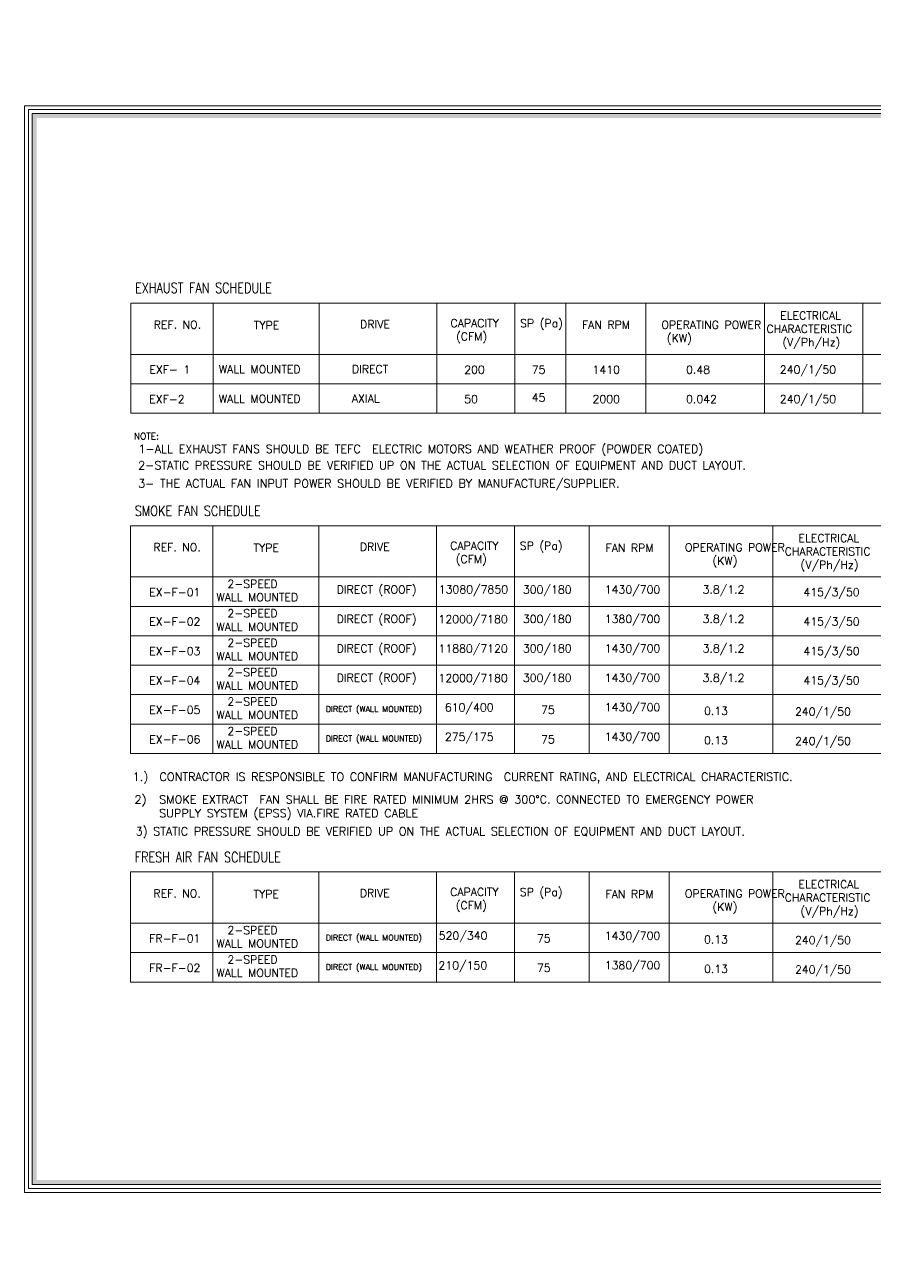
# Model space of a CAD drawing. Header units: inches. Extents: x -68096 to 69834, y -16833 to 17650.
# Drawn here: x 752.4 to 870.2, y -558 to -388.9 of the extents above; entities that cross this region are included whole.
import ezdxf

# ---------------------------------------------------------------- set-up
doc = ezdxf.new("R2010")
doc.units = ezdxf.units.IN
doc.header["$MEASUREMENT"] = 0
for name, color, linetype in [('AIR-CON', 7, 'Continuous'), ('FIre Duct', 1, 'Continuous'), ('SUBHEADERS', 2, 'Continuous'), ('WIN', 1, 'Continuous')]:
    doc.layers.add(name, color=color, linetype=linetype)
doc.styles.add('ROMANS', font='romans.shx')
doc.styles.add('ROMANT', font='romant.shx')

# ---------------------------------------------------------------- blocks, each defined once
blk = doc.blocks.new('HHHN')
at = {"lineweight": 0, "char_height": 0.2, "attachment_point": 3, "rotation": 90, "style": 'ROMANS'}
for s, insert in [('{\\fOptima|b0|i0|c0|p2;Fire Water Tank 1 \\P( Effective Capacity = 255.50 Gallon)\\P               = 511 cu.mt\\P(25.00M X 2.50M X 4.10M)}', (1061.312, 16659.023, -271149.143)), ('{\\fOptima|b0|i0|c0|p2;Fire Water Tank 2 \\P( Effective Capacity = 255.50 Gallon)\\P               = 511 cu.mt\\P(25.00M X 2.50M X 4.10M)}', (1064.032, 16659.023, -271149.143))]:
    blk.add_mtext_dynamic_manual_height_columns(s, width=34482.43313, gutter_width=1, heights=[0], dxfattribs=dict(at, insert=insert))

msp = doc.modelspace()

# ---------------------------------------------------------------- hatches: boundary and pattern name
at = {"layer": 'WIN', "linetype": 'Continuous', "lineweight": 0}
h = msp.add_hatch(color=86, dxfattribs=at)
h.paths.add_polyline_path([(753.52048, -401.19119), (753.52048, -549.3886), (963.30992, -549.3886), (963.30992, -401.19119)])
h.paths.add_polyline_path([(922.89008, -401.81667), (922.89008, -548.73353), (962.68444, -548.73353), (962.68444, -401.81667)], flags=16)
h.paths.add_polyline_path([(922.26459, -548.73353), (754.14633, -548.73353), (754.14633, -401.81667), (922.26459, -401.81667)], flags=16)
h = msp.add_hatch(color=7, dxfattribs=at)
h.paths.add_polyline_path([(753.52048, -401.19119), (753.52048, -549.3886), (963.30992, -549.3886), (963.30992, -401.19119)])
h.paths.add_polyline_path([(922.89008, -401.81667), (922.89008, -548.73353), (962.68444, -548.73353), (962.68444, -401.81667)], flags=16)
h.paths.add_polyline_path([(922.26459, -548.73353), (754.14633, -548.73353), (754.14633, -401.81667), (922.26459, -401.81667)], flags=16)

# ---------------------------------------------------------------- linework, layer by layer
at = {"layer": 'FIre Duct', "color": 1, "lineweight": 0}
for p, q in [((767.14943, -427.43311, 0), (910.30858, -427.43311, 0)), ((767.14943, -427.43311, 0), (767.14943, -438.59407, 0)), ((778.55661, -427.43311, 0), (778.55661, -438.59407, 0)), ((793.20445, -427.43311, 0), (793.20445, -438.59407, 0)), ((809.49778, -427.43311, 0), (809.49778, -438.59407, 0)), ((820.2823, -427.43311, 0), (820.2823, -438.59407, 0)), ((827.31568, -427.43311, 0), (827.31568, -438.59407, 0)), ((838.38224, -427.43311, 0), (838.38224, -438.59407, 0)), ((854.80071, -427.43311, 0), (854.80071, -438.59407, 0)), ((868.41212, -427.43311, 0), (868.41212, -438.59407, 0)), ((767.14943, -434.52247, 0), (910.30858, -434.52247, 0)), ((767.14943, -438.59407, 0), (910.30858, -438.59407, 0)), ((767.14943, -438.59407, 0), (767.14943, -442.66567, 0)), ((778.55661, -438.59407, 0), (778.55661, -442.66567, 0)), ((793.20445, -438.59407, 0), (793.20445, -442.66567, 0)), ((809.49778, -438.59407, 0), (809.49778, -442.66567, 0)), ((820.2823, -438.59407, 0), (820.2823, -442.66567, 0)), ((827.31568, -438.59407, 0), (827.31568, -442.66567, 0)), ((838.38224, -438.59407, 0), (838.38224, -442.66567, 0)), ((854.80071, -438.59407, 0), (854.80071, -442.66567, 0)), ((868.41212, -438.59407, 0), (868.41212, -442.66567, 0)), ((767.14943, -442.66567, 0), (910.30858, -442.66567, 0)), ((767.10822, -458.22302, 0), (912.34732, -458.22302, 0)), ((767.10822, -458.22302, 0), (767.10822, -489.74199, 0)), ((778.5154, -458.22302, 0), (778.5154, -489.74199, 0)), ((793.16324, -458.22302, 0), (793.16324, -489.74199, 0)), ((809.45657, -458.22302, 0), (809.45657, -489.74199, 0)), ((820.24109, -458.22302, 0), (820.24109, -489.74199, 0)), ((830.57622, -458.22302, 0), (830.57622, -489.74199, 0)), ((841.64277, -458.22302, 0), (841.64277, -489.74199, 0)), ((855.9543, -458.22302, 0), (855.9543, -489.74199, 0)), ((767.10822, -465.31239, 0), (912.34732, -465.31239, 0)), ((767.10822, -469.38399, 0), (912.34732, -469.38399, 0)), ((767.10822, -473.45559, 0), (912.34732, -473.45559, 0)), ((767.10822, -477.52719, 0), (912.34732, -477.52719, 0)), ((767.10822, -481.59879, 0), (912.34732, -481.59879, 0)), ((767.10822, -485.67039, 0), (912.34732, -485.67039, 0)), ((767.10822, -489.74199, 0), (912.34732, -489.74199, 0)), ((767.10822, -506.1313, 0), (912.34732, -506.1313, 0)), ((767.10822, -506.1313, 0), (767.10822, -521.36387, 0)), ((778.5154, -506.1313, 0), (778.5154, -521.36387, 0)), ((793.16324, -506.1313, 0), (793.16324, -521.36387, 0)), ((809.45657, -506.1313, 0), (809.45657, -521.36387, 0)), ((820.24109, -506.1313, 0), (820.24109, -521.36387, 0)), ((830.57622, -506.1313, 0), (830.57622, -521.36387, 0)), ((841.64277, -506.1313, 0), (841.64277, -521.36387, 0)), ((855.9543, -506.1313, 0), (855.9543, -521.36387, 0)), ((767.10822, -513.22067, 0), (912.34732, -513.22067, 0)), ((767.10822, -517.29227, 0), (912.34732, -517.29227, 0)), ((767.10822, -521.36387, 0), (912.34732, -521.36387, 0))]:
    msp.add_line(p, q, dxfattribs=at)
at = {"layer": 'WIN', "color": 7, "linetype": 'Continuous', "lineweight": 0}
for points in [[(752.44464, -550.46444), (964.38576, -550.46444), (964.38576, -400.11535), (752.44464, -400.11535)], [(752.44464, -550.46444), (964.38576, -550.46444), (964.38576, -400.11535), (752.44464, -400.11535)], [(752.98256, -549.92652), (963.84784, -549.92652), (963.84784, -400.65327), (752.98256, -400.65327)], [(752.98256, -549.92652), (963.84784, -549.92652), (963.84784, -400.65327), (752.98256, -400.65327)], [(753.52048, -549.3886), (963.30992, -549.3886), (963.30992, -401.19119), (753.52048, -401.19119)], [(753.52048, -549.3886), (963.30992, -549.3886), (963.30992, -401.19119), (753.52048, -401.19119)]]:
    msp.add_lwpolyline(points, close=True, dxfattribs=at)

# ---------------------------------------------------------------- block references
at = {"color": 1, "lineweight": 0}
msp.add_blockref('HHHN', (-291.60316, 990.67301), dxfattribs=at)

# ---------------------------------------------------------------- texts
at = {"color": 2, "lineweight": 0, "style": 'ROMANS'}
for s, p in [('EXF- 1', (769.71985, -437.1871, 0)), ('EXF-2', (769.71166, -441.26034, 0))]:
    msp.add_text(s, height=1.107619, dxfattribs=at).set_placement(p)
at = {"color": 2, "lineweight": 0, "attachment_point": 7, "style": 'ROMANS'}
for s, insert, char_height, width in [('SP (Pa)', (821.00239, -431.13647, 0), 1.107619, 6.6016288), ('\\pi0.59518;ELECTRICAL  \\P\\pi-1.3036;CHARACTERISTIC \\P\\pi0.88527;(V/Ph/Hz)', (856.39027, -433.75996, 0), 1.1076195, 10.2622965), ('REF. NO.', (770.3274, -430.96449, 0), 1.107619, 6.6016288), ('TYPE', (784.17883, -431.05037, 0), 1.107619, 6.6016288), ('DRIVE', (798.87768, -430.91381, 0), 1.107619, 6.6016288), (' CAPACITY \\P  (CFM)', (810.6166, -432.97034, 0), 1.107619, 11.7963516), ('FAN RPM', (829.56112, -430.97675, 0), 1.107619, 6.6016288), ('OPERATING POWER\\P (KW)', (840.54227, -433.19971, 0), 1.1076195, 14.482494), ('WALL MOUNTED', (779.34081, -437.13942, 0), 1.1076195, 14.7510838), ('DIRECT', (797.73867, -437.10333, 0), 1.107619, 4.5461798), ('200', (813.27377, -437.18874, 0), 1.107619, 3.4803179), ('75', (822.61206, -437.18874, 0), 1.107619, 3.4803179), ('1410', (831.02281, -437.18874, 0), 1.107619, 3.4803179), ('0.48 ', (843.95574, -437.18874, 0), 1.107619, 3.4803179), ('240/1/50', (856.93221, -437.55224, 0), 1.107619, 7.1330178), ('WALL MOUNTED', (779.34081, -441.21102, 0), 1.1076195, 14.7510838), ('AXIAL', (797.73867, -441.17493, 0), 1.107619, 4.5461798), ('50', (813.27377, -441.26034, 0), 1.107619, 3.4803179), ('45', (822.61206, -441.0547, 0), 1.107619, 3.4803179), ('2000', (831.02281, -441.26034, 0), 1.107619, 3.4803179), ('0.042', (843.95574, -441.26034, 0), 1.107619, 3.4803179), ('240/1/50', (856.93221, -441.62384, 0), 1.107619, 7.1330178), ('\\pi0.53555;ELECTRICAL  \\P\\pi-1.3632;CHARACTERISTIC \\P\\pi0.82564;(V/Ph/Hz)', (858.97064, -464.54987, 0), 1.1076195, 10.1430361), ('REF. NO.', (770.28619, -461.75441, 0), 1.107619, 6.6016288), ('TYPE', (784.13763, -461.84029, 0), 1.107619, 6.6016288), ('DRIVE', (798.83647, -461.70373, 0), 1.107619, 6.6016288), (' CAPACITY \\P  (CFM)', (810.57539, -463.76026, 0), 1.107619, 11.7963516), ('SP (Pa)', (820.96118, -461.92639, 0), 1.107619, 6.6016288), ('FAN RPM', (832.82165, -461.85123, 0), 1.107619, 7.7445618), ('OPERATING POWER\\P     (KW)', (843.80281, -463.98962, 0), 1.1076195, 14.9226679), ('  2-SPEED\\PWALL MOUNTED', (779.00795, -468.6764, 0), 1.1076195, 15.3673772), ('DIRECT (ROOF)', (795.62725, -467.97865, 0), 1.1076195, 19.5543847), ('13080/7850', (809.75282, -467.95891, 0), 1.107619, 3.4803179), ('300/180', (821.38747, -467.97865, 0), 1.107619, 3.4803179), ('1430/700', (832.71469, -467.97865, 0), 1.107619, 3.4803179), ('3.8/1.2', (846.24916, -467.97865, 0), 1.107619, 3.4803179), ('415/3/50', (860.19274, -468.34215, 0), 1.107619, 7.1330178), ('EX-F-01', (769.70649, -467.97865, 0), 1.107619, 7.3413587), ('  2-SPEED\\PWALL MOUNTED', (779.00795, -472.748, 0), 1.1076195, 15.3673772), ('EX-F-02', (769.70649, -472.05025, 0), 1.107619, 7.3413587), ('DIRECT (ROOF)', (795.62725, -472.05025, 0), 1.1076195, 19.5543847), ('12000/7180', (809.71156, -472.08043, 0), 1.107619, 3.4803179), ('300/180', (821.38747, -472.05025, 0), 1.107619, 3.4803179), ('1380/700', (832.71469, -472.05025, 0), 1.107619, 3.4803179), ('3.8/1.2', (846.24916, -472.05025, 0), 1.107619, 3.4803179), ('415/3/50', (860.19274, -472.41375, 0), 1.107619, 7.1330178), ('EX-F-03', (769.70649, -476.12185, 0), 1.107619, 7.3413587), ('  2-SPEED\\PWALL MOUNTED', (779.00795, -476.8196, 0), 1.1076195, 15.3673772), ('DIRECT (ROOF)', (795.62725, -476.12185, 0), 1.1076195, 19.5543847), ('11880/7120', (809.71156, -476.15203, 0), 1.107619, 3.4803179), ('300/180', (821.38747, -476.12185, 0), 1.107619, 3.4803179), ('1430/700', (832.71469, -476.12185, 0), 1.107619, 3.4803179), ('3.8/1.2', (846.24916, -476.12185, 0), 1.107619, 3.4803179), ('415/3/50', (860.19274, -476.48535, 0), 1.107619, 7.1330178), ('  2-SPEED\\PWALL MOUNTED', (779.00795, -480.8912, 0), 1.1076195, 15.3673772), ('DIRECT (ROOF)', (795.62725, -480.19345, 0), 1.1076195, 19.5543847), ('12000/7180', (809.71156, -480.22363, 0), 1.107619, 3.4803179), ('300/180', (821.38747, -480.19345, 0), 1.107619, 3.4803179), ('1430/700', (832.71469, -480.19345, 0), 1.107619, 3.4803179), ('3.8/1.2', (846.24916, -480.19345, 0), 1.107619, 3.4803179), ('EX-F-04', (769.70649, -480.19345, 0), 1.107619, 7.3413587), ('415/3/50', (860.19274, -480.55695, 0), 1.107619, 7.1330178), ('EX-F-05', (769.70649, -484.26505, 0), 1.107619, 7.3413587), ('  2-SPEED\\PWALL MOUNTED', (779.00795, -484.9628, 0), 1.1076195, 15.3673772), ('DIRECT (WALL MOUNTED)', (794.12848, -484.26505, 0), 0.8, 27.6385621), ('610/400', (810.59756, -484.29523, 0), 1.107619, 3.4803179), ('75', (823.89975, -484.26505, 0), 1.107619, 3.4803179), ('1430/700', (832.71469, -484.26505, 0), 1.107619, 3.4803179), ('0.13 ', (846.44879, -484.39948, 0), 1.1, 1.160106), ('240/1/50', (859.02953, -484.86344, 0), 1.1, 2.3776726), ('  2-SPEED\\PWALL MOUNTED', (779.00795, -489.0344, 0), 1.1076195, 15.3673772), ('275/175', (810.59756, -488.36683, 0), 1.107619, 3.4803179), ('1430/700', (832.71469, -488.33665, 0), 1.107619, 3.4803179), ('EX-F-06', (769.70649, -488.33665, 0), 1.107619, 7.3413587), ('DIRECT (WALL MOUNTED)', (794.12848, -488.33665, 0), 0.8, 27.6385621), ('75', (823.89975, -488.33665, 0), 1.107619, 3.4803179), ('0.13 ', (846.44879, -488.47108, 0), 1.1, 1.160106), ('240/1/50', (859.02953, -488.93504, 0), 1.1, 2.3776726), ('REF. NO.', (770.28619, -509.66269, 0), 1.107619, 6.6016288), ('TYPE', (784.13763, -509.74857, 0), 1.107619, 6.6016288), ('DRIVE', (798.83647, -509.61201, 0), 1.107619, 6.6016288), (' CAPACITY \\P  (CFM)', (810.57539, -511.66854, 0), 1.107619, 11.7963516), ('SP (Pa)', (820.96118, -509.83467, 0), 1.107619, 6.6016288), ('FAN RPM', (832.82165, -509.75952, 0), 1.107619, 7.7445618), ('OPERATING POWER\\P     (KW)', (843.80281, -511.8979, 0), 1.1076195, 14.9226679), ('\\pi0.53555;ELECTRICAL  \\P\\pi-1.3632;CHARACTERISTIC \\P\\pi0.82564;(V/Ph/Hz)', (858.97064, -512.45815, 0), 1.1076195, 10.1430361), ('  2-SPEED\\PWALL MOUNTED', (779.00795, -516.58468, 0), 1.1076195, 15.3673772), ('FR-F-01', (769.70649, -515.88693, 0), 1.107619, 7.3413587), ('DIRECT (WALL MOUNTED)', (794.12848, -515.88693, 0), 0.8, 27.6385621), ('520/340', (809.75282, -515.86719, 0), 1.107619, 3.4803179), ('75', (823.33511, -515.88693, 0), 1.107619, 3.4803179), ('1430/700', (832.71469, -515.88693, 0), 1.107619, 3.4803179), ('0.13 ', (846.44879, -516.02136, 0), 1.1, 1.160106), ('240/1/50', (859.02953, -516.48532, 0), 1.1, 2.3776726), ('FR-F-02', (769.70649, -519.95853, 0), 1.107619, 7.3413587), ('  2-SPEED\\PWALL MOUNTED', (779.00795, -520.65628, 0), 1.1076195, 15.3673772), ('DIRECT (WALL MOUNTED)', (794.12848, -519.95853, 0), 0.8, 27.6385621), ('\\pt2.2152;210/150', (809.71156, -519.98871, 0), 1.1076195, 3.4803179), ('75', (823.33511, -519.95853, 0), 1.107619, 3.4803179), ('1380/700', (832.71469, -519.95853, 0), 1.107619, 3.4803179), ('0.13 ', (846.44879, -520.09296, 0), 1.1, 1.160106), ('240/1/50', (859.02953, -520.55692, 0), 1.1, 2.3776726)]:
    msp.add_mtext(s, dxfattribs=dict(at, insert=insert, char_height=char_height, width=width))
at = {"layer": 'AIR-CON', "lineweight": 0, "style": 'ROMANT', "width": 0.8}
for s, p in [('EXHAUST FAN SCHEDULE', (767.73962, -426.03094, 0)), ('SMOKE FAN SCHEDULE', (767.69841, -456.87714, 0)), ('FRESH AIR FAN SCHEDULE', (767.69841, -504.78542, 0))]:
    msp.add_text(s, height=1.423319, dxfattribs=at).set_placement(p)
at = {"layer": 'SUBHEADERS', "color": 3, "lineweight": 0, "style": 'ROMANS'}
for s, height, p in [('NOTE:', 0.909729, (767.58107, -446.29829, 0)), ('1-ALL EXHAUST FANS SHOULD BE TEFC  ELECTRIC MOTORS AND WEATHER PROOF (POWDER COATED)', 1.137161, (768.21703, -448.16955, 0)), ('2-STATIC PRESSURE SHOULD BE VERIFIED UP ON THE ACTUAL SELECTION OF EQUIPMENT AND DUCT LAYOUT.', 1.137161, (768.17241, -450.43934, 0)), ('3- THE ACTUAL FAN INPUT POWER SHOULD BE VERIFIED BY MANUFACTURE/SUPPLIER.', 1.137161, (768.17241, -452.9423, 0)), ('3) STATIC PRESSURE SHOULD BE VERIFIED UP ON THE ACTUAL SELECTION OF EQUIPMENT AND DUCT LAYOUT.', 1.137161, (767.82077, -501.07789, 0))]:
    msp.add_text(s, height=height, dxfattribs=at).set_placement(p)
at = {"layer": 'SUBHEADERS', "color": 3, "lineweight": 0, "char_height": 1.13716102, "attachment_point": 7, "style": 'ROMANS'}
for s, insert, width in [('1.)  CONTRACTOR IS RESPONSIBLE TO CONFIRM MANUFACTURING  CURRENT RATING, AND ELECTRICAL CHARACTERISTIC.', (767.42259, -493.90733, 0), 132.2980688), ('\\pi-3.4115,l5.6858,t5.6858;2)^ISMOKE EXTRACT  FAN SHALL BE FIRE RATED MINIMUM 2HRS @ 300°C. CONNECTED TO EMERGENCY POWER SUPPLY SYSTEM (EPSS) VIA.FIRE RATED CABLE ', (765.38841, -498.94966, 0), 100.9272836)]:
    msp.add_mtext(s, dxfattribs=dict(at, insert=insert, width=width))

doc.saveas('drawing.dxf')
